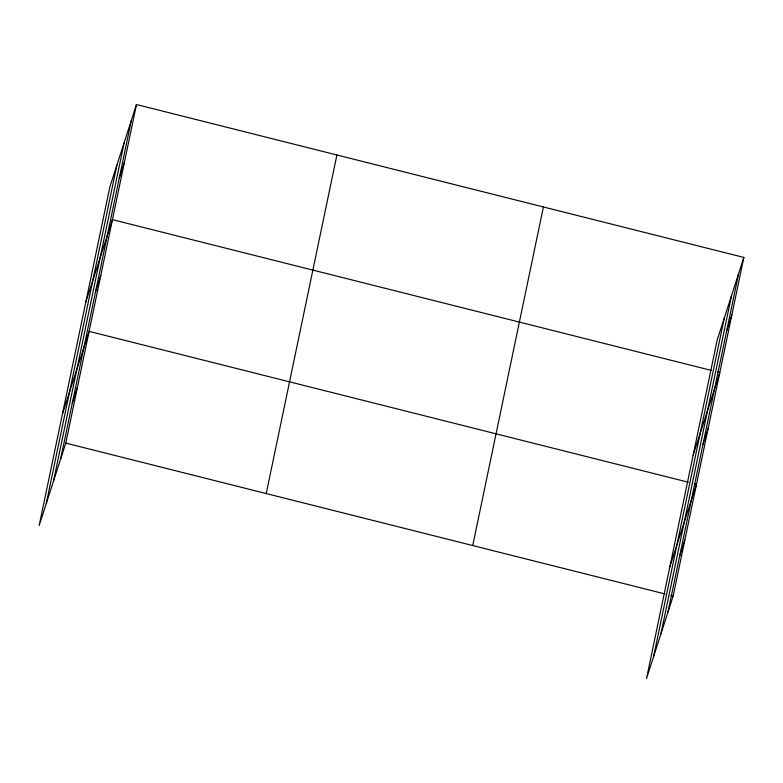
<?xml version="1.0" encoding="UTF-8"?>
<svg xmlns="http://www.w3.org/2000/svg" width="783" height="783" viewBox="0 0 783 783"><rect width="100%" height="100%" fill="white"/><g stroke="black" fill="none" stroke-linecap="round" stroke-linejoin="round"><path stroke-width="1.17" d="M46.226 503.675L116.902 165.105M53.508 481.114L124.194 142.545M60.585 459.22L131.27 120.651M136.467 104.531L109.835 187L39.15 525.569L65.782 443.1L136.467 104.531L743.85 257.431L673.165 596L646.533 678.47L717.218 339.9L743.85 257.431M266.22 493.554L336.905 154.985M472.726 545.545L543.412 206.976M653.599 656.575L724.285 318.006M660.891 634.015L731.576 295.445M667.958 612.11L738.643 273.541M119.251 178.201L124.458 162.091M85.797 302.111L112.439 219.651L711.61 370.476M95.565 291.628L100.772 275.508M62.474 413.845L89.115 331.375L688.286 482.211M72.242 403.353L77.448 387.242M726.624 331.101L731.831 314.991M693.18 455.011L719.822 372.542L717.473 371.954M702.948 444.519L708.155 428.409M669.856 566.735L696.488 484.276L694.149 483.679M679.624 556.253L684.831 540.133M65.782 443.1L664.963 593.935M670.825 595.413L673.165 596"/></g></svg>
